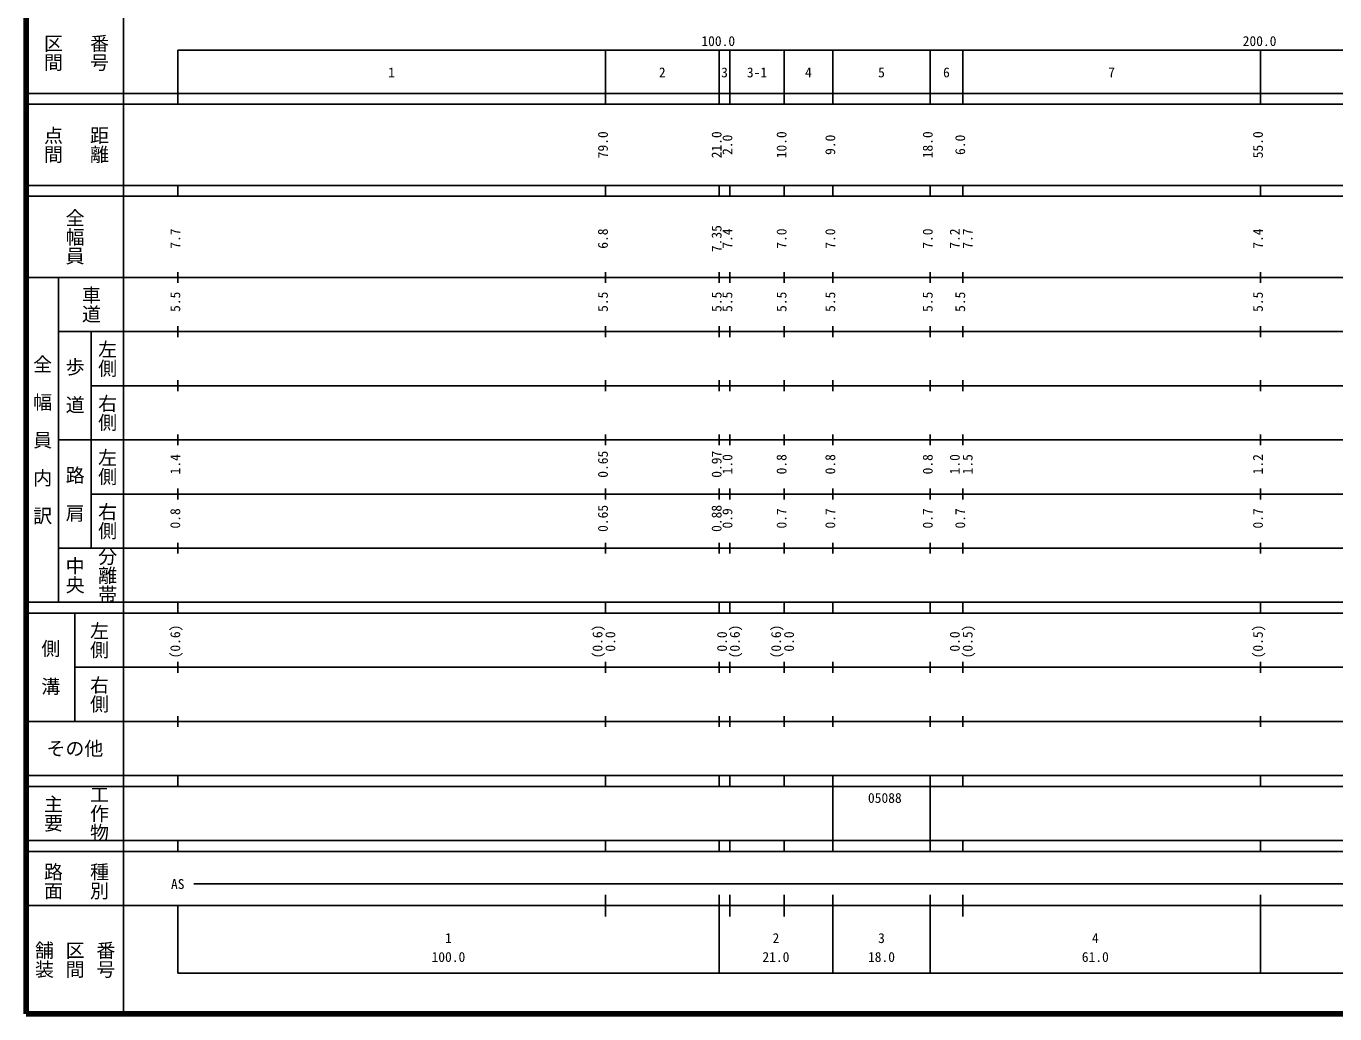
# Model space of a CAD drawing. Units: millimetres on the paper, enlarged 1000 times. Extents: x 40000 to 680000, y 20000 to 380000.
# Drawn here: x 40000 to 281746, y 20000 to 202409 of the extents above; entities that cross this region are included whole.
import ezdxf
from ezdxf.enums import TextEntityAlignment as Align

# ---------------------------------------------------------------- set-up
doc = ezdxf.new("R2010")
doc.units = ezdxf.units.MM
doc.header["$LTSCALE"] = 1000
doc.layers.add('M-TTL', color=2, linetype='Continuous', lineweight=140)
doc.layers.add('M-TTL-BAND', color=7, linetype='Continuous', lineweight=25)
doc.styles.add('@ＭＳ ゴシック', font='')
doc.styles.add('ＭＳ ゴシック', font='')
doc.styles.get('@ＭＳ ゴシック').set_extended_font_data('@MS Gothic')
doc.styles.get('ＭＳ ゴシック').set_extended_font_data('MS Gothic')

msp = doc.modelspace()

# ---------------------------------------------------------------- linework, layer by layer
at = {"layer": 'M-TTL'}
for p, q in [((40000, 380000), (40000, 20000)), ((40000, 20000), (680000, 20000))]:
    msp.add_line(p, q, dxfattribs=at)
at = {"layer": 'M-TTL-BAND'}
for p, q in [((58000, 370000), (58000, 20000)), ((68000, 198000), (579000, 198000)), ((68000, 198000), (68000, 188000)), ((147000, 188000), (147000, 198000)), ((168000, 188000), (168000, 198000)), ((170000, 188000), (170000, 198000)), ((180000, 188000), (180000, 198000)), ((189000, 188000), (189000, 198000)), ((207000, 188000), (207000, 198000)), ((213000, 188000), (213000, 198000)), ((268000, 188000), (268000, 198000)), ((40000, 190000), (579000, 190000)), ((40000, 188000), (579000, 188000)), ((40000, 173000), (579000, 173000)), ((68000, 171000), (68000, 173000)), ((147000, 171000), (147000, 173000)), ((168000, 171000), (168000, 173000)), ((170000, 171000), (170000, 173000)), ((180000, 171000), (180000, 173000)), ((189000, 171000), (189000, 173000)), ((207000, 171000), (207000, 173000)), ((213000, 171000), (213000, 173000)), ((268000, 171000), (268000, 173000)), ((40000, 171000), (579000, 171000)), ((40000, 156000), (579000, 156000)), ((46000, 96000), (46000, 156000)), ((68000, 155000), (68000, 157000)), ((147000, 155000), (147000, 157000)), ((168000, 155000), (168000, 157000)), ((170000, 155000), (170000, 157000)), ((180000, 155000), (180000, 157000)), ((189000, 155000), (189000, 157000)), ((207000, 155000), (207000, 157000)), ((213000, 155000), (213000, 157000)), ((268000, 155000), (268000, 157000)), ((46000, 146000), (579000, 146000)), ((52000, 146000), (52000, 106000)), ((68000, 145000), (68000, 147000)), ((147000, 145000), (147000, 147000)), ((168000, 145000), (168000, 147000)), ((170000, 145000), (170000, 147000)), ((180000, 145000), (180000, 147000)), ((189000, 145000), (189000, 147000)), ((207000, 145000), (207000, 147000)), ((213000, 145000), (213000, 147000)), ((268000, 145000), (268000, 147000)), ((52000, 136000), (579000, 136000)), ((68000, 135000), (68000, 137000)), ((147000, 135000), (147000, 137000)), ((168000, 135000), (168000, 137000)), ((170000, 135000), (170000, 137000)), ((180000, 135000), (180000, 137000)), ((189000, 135000), (189000, 137000)), ((207000, 135000), (207000, 137000)), ((213000, 135000), (213000, 137000)), ((268000, 135000), (268000, 137000)), ((46000, 126000), (579000, 126000)), ((68000, 125000), (68000, 127000)), ((147000, 125000), (147000, 127000)), ((168000, 125000), (168000, 127000)), ((170000, 125000), (170000, 127000)), ((180000, 125000), (180000, 127000)), ((189000, 125000), (189000, 127000)), ((207000, 125000), (207000, 127000)), ((213000, 125000), (213000, 127000)), ((268000, 125000), (268000, 127000)), ((68000, 115000), (68000, 117000)), ((147000, 115000), (147000, 117000)), ((168000, 115000), (168000, 117000)), ((170000, 115000), (170000, 117000)), ((180000, 115000), (180000, 117000)), ((189000, 115000), (189000, 117000)), ((207000, 115000), (207000, 117000)), ((213000, 115000), (213000, 117000)), ((268000, 115000), (268000, 117000)), ((52000, 116000), (579000, 116000)), ((68000, 105000), (68000, 107000)), ((147000, 105000), (147000, 107000)), ((168000, 105000), (168000, 107000)), ((170000, 105000), (170000, 107000)), ((180000, 105000), (180000, 107000)), ((189000, 105000), (189000, 107000)), ((207000, 105000), (207000, 107000)), ((213000, 105000), (213000, 107000)), ((268000, 105000), (268000, 107000)), ((46000, 106000), (579000, 106000)), ((40000, 96000), (579000, 96000)), ((68000, 94000), (68000, 96000)), ((147000, 94000), (147000, 96000)), ((168000, 94000), (168000, 96000)), ((170000, 94000), (170000, 96000)), ((180000, 94000), (180000, 96000)), ((189000, 94000), (189000, 96000)), ((207000, 94000), (207000, 96000)), ((213000, 94000), (213000, 96000)), ((268000, 94000), (268000, 96000)), ((40000, 94000), (579000, 94000)), ((49000, 94000), (49000, 74000)), ((68000, 83000), (68000, 85000)), ((147000, 83000), (147000, 85000)), ((168000, 83000), (168000, 85000)), ((170000, 83000), (170000, 85000)), ((180000, 83000), (180000, 85000)), ((189000, 83000), (189000, 85000)), ((207000, 83000), (207000, 85000)), ((213000, 83000), (213000, 85000)), ((268000, 83000), (268000, 85000)), ((49000, 84000), (579000, 84000)), ((68000, 73000), (68000, 75000)), ((147000, 73000), (147000, 75000)), ((168000, 73000), (168000, 75000)), ((170000, 73000), (170000, 75000)), ((180000, 73000), (180000, 75000)), ((189000, 73000), (189000, 75000)), ((207000, 73000), (207000, 75000)), ((213000, 73000), (213000, 75000)), ((268000, 73000), (268000, 75000)), ((40000, 74000), (579000, 74000)), ((40000, 64000), (579000, 64000)), ((68000, 62000), (68000, 64000)), ((147000, 62000), (147000, 64000)), ((168000, 62000), (168000, 64000)), ((170000, 62000), (170000, 64000)), ((180000, 62000), (180000, 64000)), ((189000, 62000), (189000, 64000)), ((207000, 62000), (207000, 64000)), ((213000, 62000), (213000, 64000)), ((268000, 62000), (268000, 64000)), ((40000, 62000), (579000, 62000)), ((189000, 52000), (189000, 62000)), ((207000, 52000), (207000, 62000)), ((40000, 52000), (579000, 52000)), ((68000, 50000), (68000, 52000)), ((147000, 50000), (147000, 52000)), ((168000, 50000), (168000, 52000)), ((170000, 50000), (170000, 52000)), ((180000, 50000), (180000, 52000)), ((189000, 50000), (189000, 52000)), ((207000, 50000), (207000, 52000)), ((213000, 50000), (213000, 52000)), ((268000, 50000), (268000, 52000)), ((40000, 50000), (579000, 50000)), ((71000, 44000), (565000, 44000)), ((147000, 38000), (147000, 42000)), ((168000, 27500), (168000, 42000)), ((170000, 38000), (170000, 42000)), ((180000, 38000), (180000, 42000)), ((189000, 27500), (189000, 42000)), ((207000, 27500), (207000, 42000)), ((213000, 38000), (213000, 42000)), ((268000, 27500), (268000, 42000)), ((40000, 40000), (579000, 40000)), ((68000, 40000), (68000, 27500)), ((68000, 27500), (579000, 27500))]:
    msp.add_line(p, q, dxfattribs=at)

# ---------------------------------------------------------------- texts
at = {"layer": 'M-TTL-BAND', "style": '@ＭＳ ゴシック'}
for s, p in [('番号', (53500, 197500)), ('区間', (45000, 197500)), ('点間', (45000, 180500)), ('距離', (53500, 180500)), ('全幅員', (49000, 163500)), ('車道', (52000, 151000)), ('左側', (55000, 141000)), ('全\u3000幅\u3000員\u3000内\u3000訳', (43000, 126000)), ('歩\u3000道', (49000, 136000)), ('右側', (55000, 131000)), ('左側', (55000, 121000)), ('路\u3000肩', (49000, 116000)), ('右側', (55000, 111000)), ('中央', (49000, 101000)), ('分離帯', (55000, 101000)), ('左側', (53500, 89000)), ('側\u3000溝', (44500, 84000)), ('右側', (53500, 79000)), ('工作物', (53500, 57000)), ('主要', (45000, 57000)), ('路面', (45000, 44500)), ('種別', (53500, 44500)), ('舗装', (43333, 30000)), ('区間', (49000, 30000)), ('番号', (54667, 30000))]:
    msp.add_text(s, height=2566, rotation=270, dxfattribs=at).set_placement(p, align=Align.MIDDLE_CENTER)
at = {"layer": 'M-TTL-BAND', "style": 'ＭＳ ゴシック'}
for s, p in [('100.0', (167844, 198195)), ('200.0', (267844, 198195)), ('1', (107500, 192405)), ('2', (157500, 192405)), ('3', (169000, 192405)), ('3-1', (175000, 192405)), ('4', (184500, 192405)), ('5', (198000, 192405)), ('6', (210000, 192405)), ('7', (240500, 192405)), ('AS', (68000, 42500)), ('1', (118000, 32523)), ('2', (178500, 32523)), ('3', (198000, 32523)), ('4', (237500, 32523)), ('100.0', (118000, 29033)), ('21.0', (178500, 29033)), ('18.0', (198000, 29033)), ('61.0', (237500, 29033))]:
    msp.add_text(s, height=1833, dxfattribs=at).set_placement(p, align=Align.BOTTOM_CENTER)
for s, p in [('79.0', (148000, 180500)), ('21.0', (169000, 180500)), ('2.0', (171000, 180500)), ('10.0', (181000, 180500)), ('9.0', (190000, 180500)), ('18.0', (208000, 180500)), ('6.0', (214000, 180500)), ('55.0', (269000, 180500)), ('7.7', (69000, 163174)), ('6.8', (148000, 163174)), ('7.35', (169000, 163174)), ('7.4', (171000, 163174)), ('7.0', (181000, 163174)), ('7.0', (190000, 163174)), ('7.0', (208000, 163174)), ('7.2', (213000, 163174)), ('7.7', (215370, 163174)), ('7.4', (269000, 163174)), ('5.5', (69000, 151500)), ('5.5', (148000, 151500)), ('5.5', (169000, 151500)), ('5.5', (171000, 151500)), ('5.5', (181000, 151500)), ('5.5', (190000, 151500)), ('5.5', (208000, 151500)), ('5.5', (214000, 151500)), ('5.5', (269000, 151500)), ('0.65', (148000, 121500)), ('0.97', (169000, 121500)), ('1.4', (69000, 121500)), ('1.0', (171000, 121500)), ('0.8', (181000, 121500)), ('0.8', (190000, 121500)), ('0.8', (208000, 121500)), ('1.0', (213000, 121500)), ('1.5', (215370, 121500)), ('1.2', (269000, 121500)), ('0.65', (148000, 111500)), ('0.88', (169000, 111500)), ('0.8', (69000, 111500)), ('0.9', (171000, 111500)), ('0.7', (181000, 111500)), ('0.7', (190000, 111500)), ('0.7', (208000, 111500)), ('0.7', (214000, 111500)), ('0.7', (269000, 111500)), ('(0.6)', (69000, 88764)), ('(0.6)', (147000, 88764)), ('0.0', (149370, 88764)), ('0.0', (170000, 88764)), ('(0.6)', (172370, 88764)), ('(0.6)', (180000, 88764)), ('0.0', (182370, 88764)), ('0.0', (213000, 88764)), ('(0.5)', (215370, 88764)), ('(0.5)', (269000, 88764))]:
    msp.add_text(s, height=1833, rotation=90, dxfattribs=at).set_placement(p, align=Align.BOTTOM_CENTER)
msp.add_text('その他', height=2566, dxfattribs=at).set_placement((49000, 69000), align=Align.MIDDLE_CENTER)
msp.add_text('05088', height=1833, dxfattribs=at).set_placement((195500, 58405), align=Align.BOTTOM_LEFT)

doc.saveas('drawing.dxf')
